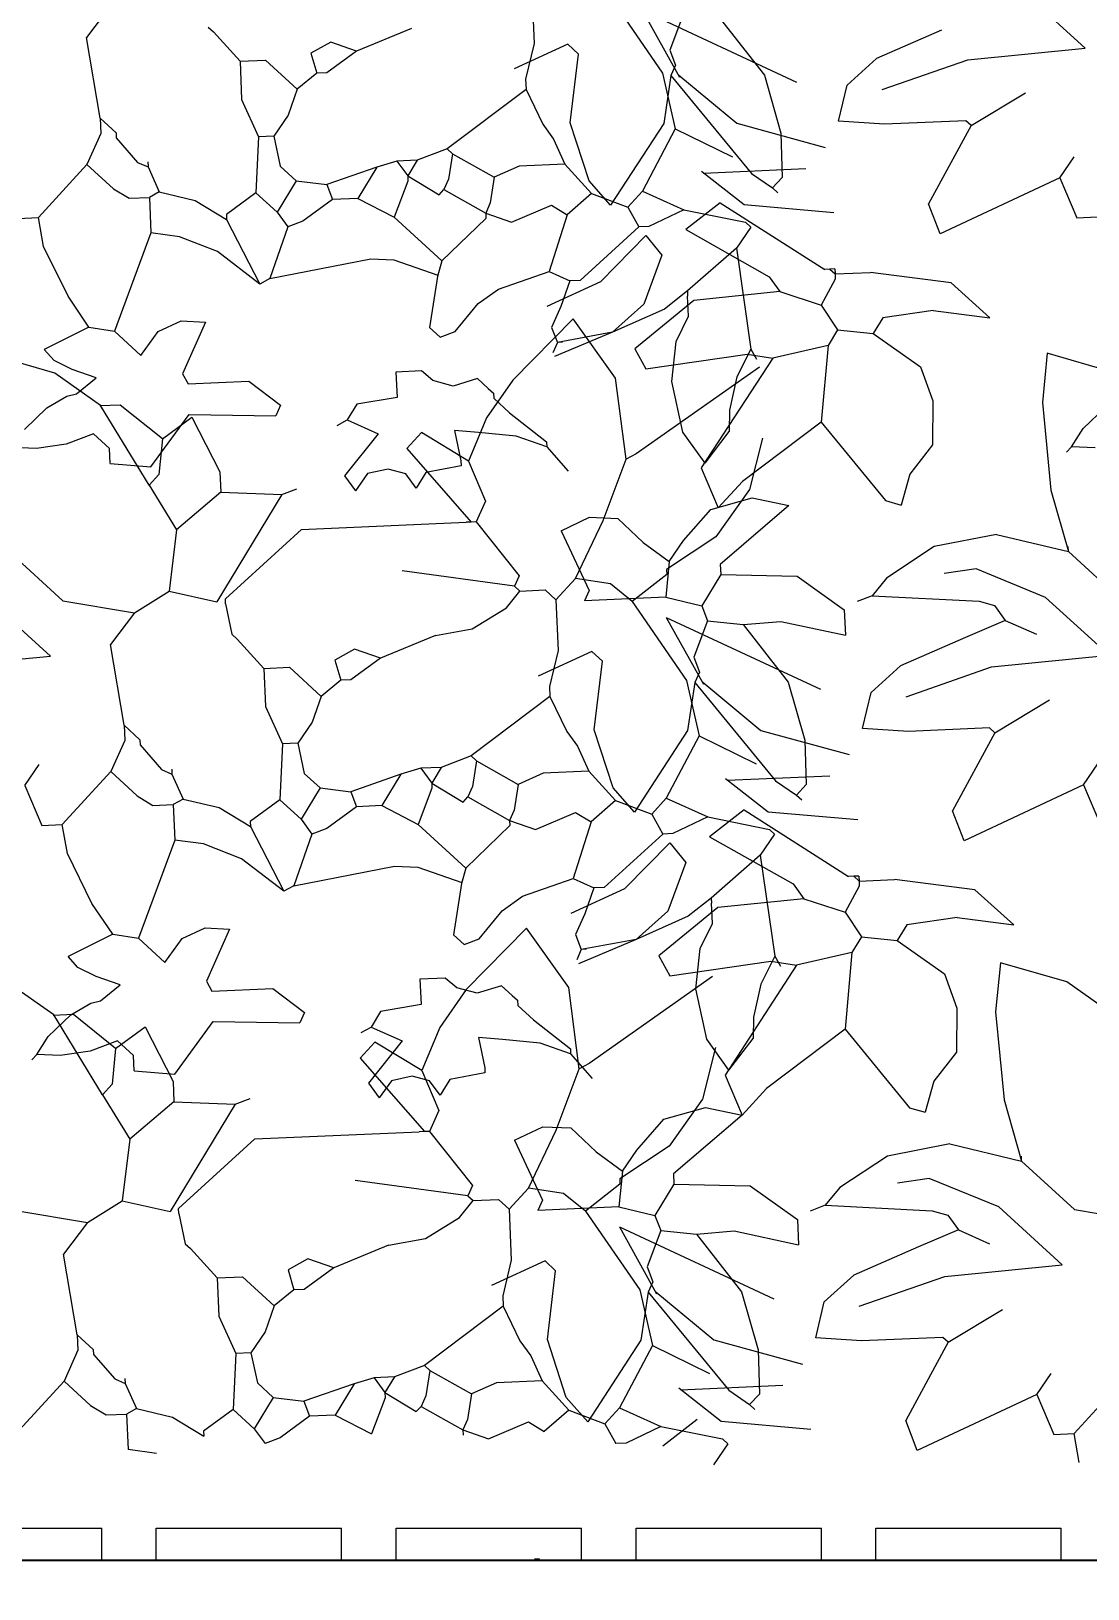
# Model space of a CAD drawing. Header units: centimetres. Extents: x 5667 to 17750, y 274 to 6203.
# Drawn here: x 13440.5 to 13506.8, y 1490.8 to 1588.6 of the extents above; entities that cross this region are included whole.
import ezdxf

# ---------------------------------------------------------------- set-up
doc = ezdxf.new("R2010")
doc.units = ezdxf.units.CM
doc.header["$MEASUREMENT"] = 0
doc.layers.get('0').update_dxf_attribs({"lineweight": 18})
for name, color, linetype, lineweight in [('A-FURN', 8, 'Continuous', 9), ('A-WALL-FULL', 7, 'Continuous', 20), ('G-ANNO-DIM', 3, 'Continuous', 9), ('G-HEDGE', 104, 'Continuous', 9)]:
    doc.layers.add(name, color=color, linetype=linetype, lineweight=lineweight)
doc.styles.add('ARIAL', font='arial.ttf')
doc.dimstyles.new('TICK_36', dxfattribs={"dimtxt": 10, "dimasz": 3.6, "dimexe": 1.8, "dimexo": 1.2, "dimgap": 1.8, "dimtad": 0, "dimdec": 0, "dimzin": 0, "dimdsep": 46, "dimtxsty": 'ARIAL', "dimblk": 'OBLIQUE', "dimcen": 1.8, "dimdle": 1.8, "dimclrd": 256, "dimclrt": 256, "dimadec": 0, "dimazin": 0, "dimtfac": 1, "dimtdec": 0, "dimtmove": 1, "dimatfit": 3, "dimldrblk": 'OPEN90', "dimfxl": 1, "dimtolj": 1, "dimtzin": 0, "dimarcsym": 0})

# ---------------------------------------------------------------- blocks, each defined once
blk = doc.blocks.new('_Oblique')
at = {"color": 0, "linetype": 'ByBlock', "lineweight": -2}
blk.add_line((-0.5, -0.5), (0.5, 0.5), dxfattribs=at)
blk = doc.blocks.new('*D104')
at = {"layer": 'Defpoints', "color": 0, "transparency": 16777216}
for p in [(13297.182, 1746.602), (13297.735, 1492.602), (13616.14, 1492.602)]:
    blk.add_point(p, dxfattribs=at)
at = {"layer": 'G-ANNO-DIM', "lineweight": -2, "transparency": 16777216}
for p, q in [((13616.14, 1748.402), (13616.14, 1632.514)), ((13616.14, 1490.802), (13616.14, 1606.69))]:
    blk.add_line(p, q, dxfattribs=at)
at = {"layer": 'G-ANNO-DIM', "color": 0, "lineweight": -2, "transparency": 16777216}
for p, q in [((13298.382, 1746.602), (13617.94, 1746.602)), ((13298.935, 1492.602), (13617.94, 1492.602))]:
    blk.add_line(p, q, dxfattribs=at)
at = {"layer": 'G-ANNO-DIM', "lineweight": -2, "transparency": 16777216, "xscale": 3.6, "yscale": 3.6, "zscale": 3.6}
for p, rotation in [((13616.14, 1746.602), 90), ((13616.14, 1492.602), 270)]:
    blk.add_blockref('_Oblique', p, dxfattribs=dict(at, rotation=rotation))
at = {"layer": 'G-ANNO-DIM', "transparency": 16777216, "insert": (13616.14, 1619.602), "char_height": 10, "attachment_point": 5, "rotation": 90, "style": 'ARIAL'}
blk.add_mtext('\\A1;254', dxfattribs=at)
blk = doc.blocks.new('_Open90')
at = {"color": 0, "linetype": 'ByBlock', "lineweight": -2}
for p, q in [((-0.5, 0.5), (0, 0)), ((0, 0), (-1, 0)), ((0, 0), (-0.5, -0.5))]:
    blk.add_line(p, q, dxfattribs=at)

msp = doc.modelspace()

# ---------------------------------------------------------------- linework, layer by layer
at = {"layer": 'A-FURN'}
for p, q in [((13433.263, 1494.602), (13444.898, 1494.602)), ((13444.898, 1492.602), (13444.898, 1494.602)), ((13448.321, 1492.602), (13448.321, 1494.602)), ((13448.321, 1494.602), (13459.957, 1494.602)), ((13459.957, 1492.602), (13459.957, 1494.602)), ((13463.38, 1492.602), (13463.38, 1494.602)), ((13463.38, 1494.602), (13475.016, 1494.602)), ((13475.016, 1492.602), (13475.016, 1494.602)), ((13478.439, 1492.602), (13478.439, 1494.602)), ((13478.439, 1494.602), (13490.074, 1494.602)), ((13490.074, 1492.602), (13490.074, 1494.602)), ((13493.497, 1492.602), (13493.497, 1494.602)), ((13493.497, 1494.602), (13505.133, 1494.602)), ((13505.133, 1492.602), (13505.133, 1494.602)), ((13433.263, 1492.602), (13444.898, 1492.602)), ((13448.321, 1492.602), (13459.957, 1492.602)), ((13463.38, 1492.602), (13475.016, 1492.602)), ((13478.439, 1492.602), (13490.074, 1492.602)), ((13493.497, 1492.602), (13505.133, 1492.602))]:
    msp.add_line(p, q, dxfattribs=at)
at = {"layer": 'A-WALL-FULL'}
msp.add_line((13652.735, 1492.602), (12632.735, 1492.602), dxfattribs=at)
at = {"layer": 'G-HEDGE'}
for p, q in [((13471.908, 1590.992), (13472.047, 1587.805)), ((13476.701, 1590.881), (13480.11, 1585.923)), ((13506.633, 1587.5), (13502.644, 1591.136)), ((13445.451, 1590.157), (13443.941, 1588.176)), ((13481.188, 1585.665), (13478.856, 1589.86)), ((13488.543, 1585.347), (13478.856, 1589.86)), ((13451.573, 1588.828), (13451.906, 1588.524)), ((13464.345, 1588.747), (13460.897, 1587.319)), ((13481.424, 1589.658), (13480.565, 1587.386)), ((13483.668, 1589.437), (13486.495, 1585.811)), ((13444.8, 1583.107), (13443.941, 1588.176)), ((13451.906, 1588.524), (13453.582, 1586.681)), ((13459.275, 1587.887), (13458.029, 1587.194)), ((13460.897, 1587.319), (13459.275, 1587.887)), ((13472.047, 1587.805), (13471.508, 1585.548)), ((13497.611, 1588.623), (13493.538, 1586.849)), ((13458.029, 1587.194), (13458.403, 1585.934)), ((13460.897, 1587.319), (13459.041, 1585.962)), ((13474.165, 1587.745), (13470.794, 1586.201)), ((13474.165, 1587.745), (13474.83, 1587.136)), ((13474.313, 1582.823), (13474.83, 1587.136)), ((13480.565, 1587.386), (13480.925, 1586.444)), ((13493.538, 1586.849), (13491.696, 1585.173)), ((13499.262, 1586.77), (13506.633, 1587.5)), ((13453.582, 1586.681), (13455.176, 1586.751)), ((13453.582, 1586.681), (13453.681, 1584.288)), ((13455.176, 1586.751), (13457.171, 1584.923)), ((13458.403, 1585.934), (13457.171, 1584.923)), ((13459.041, 1585.962), (13458.403, 1585.934)), ((13480.11, 1585.923), (13480.9, 1582.445)), ((13480.925, 1586.444), (13480.635, 1585.793)), ((13481.126, 1585.818), (13484.766, 1582.791)), ((13486.495, 1585.811), (13487.534, 1582.171)), ((13493.889, 1584.903), (13499.262, 1586.77)), ((13457.171, 1584.923), (13456.602, 1583.301)), ((13471.536, 1584.91), (13466.59, 1581.184)), ((13471.508, 1585.548), (13471.536, 1584.91)), ((13471.536, 1584.91), (13472.589, 1582.722)), ((13480.634, 1585.793), (13480.178, 1582.771)), ((13480.635, 1585.793), (13485.691, 1579.629)), ((13491.157, 1582.915), (13491.696, 1585.173)), ((13453.681, 1584.288), (13454.746, 1581.944)), ((13499.467, 1582.639), (13502.889, 1584.704)), ((13444.8, 1583.107), (13445.798, 1582.193)), ((13444.8, 1583.107), (13444.842, 1582.151)), ((13456.602, 1583.301), (13455.702, 1581.986)), ((13494.038, 1582.722), (13491.157, 1582.915)), ((13499.135, 1582.944), (13494.038, 1582.722)), ((13499.467, 1582.639), (13499.135, 1582.944)), ((13444.842, 1582.151), (13443.97, 1580.198)), ((13445.798, 1582.193), (13445.812, 1581.873)), ((13454.746, 1581.944), (13454.581, 1578.425)), ((13455.702, 1581.986), (13454.746, 1581.944)), ((13455.702, 1581.986), (13456.104, 1580.088)), ((13472.589, 1582.722), (13473.267, 1581.794)), ((13475.496, 1579.184), (13474.313, 1582.823)), ((13480.178, 1582.771), (13476.84, 1577.647)), ((13480.9, 1582.445), (13478.836, 1578.525)), ((13480.9, 1582.445), (13484.488, 1580.687)), ((13484.766, 1582.791), (13490.317, 1581.275)), ((13487.534, 1582.171), (13487.617, 1579.394)), ((13499.467, 1582.639), (13496.808, 1577.735)), ((13445.812, 1581.873), (13447.155, 1580.336)), ((13466.59, 1581.184), (13464.706, 1580.463)), ((13466.59, 1581.184), (13466.923, 1580.878)), ((13473.267, 1581.794), (13473.974, 1580.228)), ((13443.97, 1580.198), (13440.922, 1576.872)), ((13443.97, 1580.198), (13445.631, 1578.674)), ((13447.155, 1580.336), (13447.807, 1580.045)), ((13447.793, 1580.364), (13447.807, 1580.045)), ((13447.807, 1580.045), (13448.513, 1578.48)), ((13456.104, 1580.088), (13457.101, 1579.174)), ((13462.172, 1580.034), (13459.027, 1578.939)), ((13462.172, 1580.034), (13460.98, 1578.066)), ((13463.432, 1580.407), (13462.172, 1580.034)), ((13464.706, 1580.463), (13463.432, 1580.407)), ((13463.432, 1580.407), (13464.111, 1579.479)), ((13464.706, 1580.463), (13464.111, 1579.479)), ((13466.923, 1580.878), (13466.673, 1579.272)), ((13466.923, 1580.878), (13469.541, 1579.397)), ((13471.106, 1580.103), (13469.541, 1579.397)), ((13473.974, 1580.228), (13471.106, 1580.103)), ((13473.974, 1580.228), (13475.651, 1578.386)), ((13482.665, 1579.664), (13489.099, 1579.945)), ((13505.037, 1579.371), (13505.937, 1580.686)), ((13457.101, 1579.174), (13455.911, 1577.206)), ((13457.101, 1579.174), (13459.027, 1578.939)), ((13464.125, 1579.161), (13463.267, 1576.888)), ((13464.111, 1579.479), (13464.125, 1579.161)), ((13464.111, 1579.479), (13466.078, 1578.289)), ((13466.673, 1579.272), (13466.383, 1578.621)), ((13469.541, 1579.397), (13469.292, 1577.79)), ((13476.839, 1577.648), (13475.496, 1579.184)), ((13485.224, 1577.665), (13482.56, 1579.754)), ((13485.691, 1579.629), (13487.007, 1578.729)), ((13487.617, 1579.394), (13487.007, 1578.729)), ((13505.037, 1579.371), (13497.529, 1575.851)), ((13505.037, 1579.371), (13506.104, 1576.863)), ((13445.631, 1578.674), (13446.615, 1578.078)), ((13446.615, 1578.078), (13447.89, 1578.133)), ((13448.513, 1578.48), (13447.89, 1578.133)), ((13447.89, 1578.133), (13447.987, 1575.903)), ((13448.513, 1578.48), (13450.772, 1577.94)), ((13454.581, 1578.425), (13452.725, 1577.068)), ((13454.581, 1578.425), (13455.911, 1577.206)), ((13459.388, 1577.997), (13457.532, 1576.638)), ((13459.027, 1578.939), (13459.388, 1577.997)), ((13460.98, 1578.066), (13459.388, 1577.997)), ((13460.98, 1578.066), (13463.267, 1576.888)), ((13466.078, 1578.289), (13466.383, 1578.621)), ((13466.383, 1578.621), (13469.002, 1577.139)), ((13475.651, 1578.386), (13474.113, 1577.042)), ((13475.651, 1578.386), (13477.922, 1577.527)), ((13478.836, 1578.525), (13477.922, 1577.527)), ((13478.836, 1578.525), (13481.441, 1577.362)), ((13487.007, 1578.729), (13487.339, 1578.424)), ((13450.772, 1577.94), (13452.739, 1576.749)), ((13452.725, 1577.068), (13452.739, 1576.749)), ((13455.911, 1577.206), (13456.59, 1576.278)), ((13469.292, 1577.79), (13469.002, 1577.139)), ((13469.002, 1577.139), (13469.015, 1576.82)), ((13469.002, 1577.139), (13470.622, 1576.571)), ((13470.622, 1576.571), (13473.129, 1577.638)), ((13474.113, 1577.042), (13472.992, 1573.482)), ((13473.129, 1577.638), (13474.113, 1577.042)), ((13477.922, 1577.527), (13478.615, 1576.281)), ((13481.441, 1577.362), (13479.252, 1576.309)), ((13481.441, 1577.362), (13485.306, 1576.573)), ((13483.718, 1577.802), (13481.557, 1576.113)), ((13483.718, 1577.802), (13490.284, 1573.62)), ((13490.859, 1577.175), (13485.224, 1577.665)), ((13497.529, 1575.851), (13496.808, 1577.735)), ((13439.648, 1576.816), (13440.922, 1576.872)), ((13441.243, 1575.053), (13440.922, 1576.872)), ((13452.739, 1576.749), (13454.831, 1572.69)), ((13456.59, 1576.278), (13455.454, 1573.037)), ((13457.532, 1576.638), (13456.59, 1576.278)), ((13463.267, 1576.888), (13466.259, 1574.146)), ((13469.015, 1576.82), (13466.259, 1574.146)), ((13478.615, 1576.281), (13474.931, 1572.929)), ((13479.252, 1576.309), (13478.615, 1576.281)), ((13481.557, 1576.113), (13486.794, 1573.148)), ((13485.638, 1576.268), (13484.738, 1574.952)), ((13485.306, 1576.573), (13485.638, 1576.268)), ((13506.104, 1576.863), (13507.378, 1576.919)), ((13442.787, 1571.927), (13441.243, 1575.053)), ((13447.987, 1575.903), (13445.702, 1569.739)), ((13449.777, 1575.671), (13447.987, 1575.903)), ((13452.163, 1574.731), (13449.777, 1575.671)), ((13476.231, 1572.862), (13479.052, 1575.738)), ((13479.052, 1575.738), (13480.063, 1574.505)), ((13454.831, 1572.69), (13452.163, 1574.731)), ((13455.454, 1573.037), (13461.784, 1574.271)), ((13461.784, 1574.271), (13463.235, 1574.212)), ((13463.235, 1574.212), (13466.003, 1573.247)), ((13466.259, 1574.146), (13465.982, 1573.176)), ((13480.063, 1574.505), (13478.931, 1571.444)), ((13484.738, 1574.952), (13481.663, 1572.265)), ((13484.738, 1574.952), (13485.653, 1568.608)), ((13465.982, 1573.176), (13465.484, 1569.963)), ((13469.803, 1572.385), (13472.992, 1573.482)), ((13472.992, 1573.482), (13474.293, 1572.901)), ((13486.794, 1573.148), (13487.473, 1572.22)), ((13490.604, 1573.634), (13490.284, 1573.62)), ((13490.922, 1573.648), (13490.604, 1573.634)), ((13490.604, 1573.634), (13490.936, 1573.329)), ((13490.922, 1573.648), (13490.936, 1573.329)), ((13490.936, 1573.329), (13493.166, 1573.426)), ((13490.936, 1573.329), (13490.95, 1573.011)), ((13498.214, 1572.782), (13493.166, 1573.426)), ((13455.454, 1573.037), (13454.831, 1572.69)), ((13468.534, 1571.473), (13469.803, 1572.385)), ((13472.86, 1571.318), (13476.231, 1572.862)), ((13474.293, 1572.901), (13473.725, 1571.28)), ((13474.931, 1572.929), (13474.293, 1572.901)), ((13481.663, 1572.265), (13480.219, 1571.125)), ((13481.663, 1572.265), (13481.677, 1571.945)), ((13487.473, 1572.22), (13482.071, 1571.666)), ((13487.473, 1572.22), (13490.063, 1571.376)), ((13490.95, 1573.011), (13490.063, 1571.376)), ((13500.655, 1570.585), (13498.214, 1572.782)), ((13444.095, 1569.988), (13442.787, 1571.927)), ((13467.09, 1569.714), (13468.534, 1571.473)), ((13473.725, 1571.28), (13473.144, 1569.978)), ((13478.931, 1571.444), (13476.956, 1569.669)), ((13482.071, 1571.666), (13478.372, 1568.632)), ((13481.733, 1570.671), (13481.677, 1571.945)), ((13490.063, 1571.376), (13491.089, 1569.825)), ((13448.453, 1569.717), (13449.889, 1570.394)), ((13449.889, 1570.394), (13451.423, 1570.307)), ((13451.423, 1570.307), (13449.969, 1567.052)), ((13474.497, 1570.52), (13470.707, 1566.669)), ((13477.151, 1566.797), (13474.497, 1570.52)), ((13480.219, 1571.125), (13476.956, 1569.669)), ((13480.962, 1569.101), (13481.733, 1570.671)), ((13493.928, 1570.586), (13493.332, 1569.603)), ((13497.1, 1571.045), (13493.928, 1570.586)), ((13497.1, 1571.045), (13500.655, 1570.585)), ((13444.095, 1569.988), (13441.283, 1568.589)), ((13444.095, 1569.988), (13445.702, 1569.739)), ((13445.702, 1569.739), (13447.365, 1568.215)), ((13447.365, 1568.215), (13448.453, 1569.717)), ((13465.484, 1569.963), (13466.148, 1569.353)), ((13466.148, 1569.353), (13467.09, 1569.714)), ((13473.144, 1569.978), (13473.504, 1569.036)), ((13476.956, 1569.669), (13473.317, 1568.145)), ((13476.956, 1569.669), (13473.504, 1569.036)), ((13491.089, 1569.825), (13490.493, 1568.841)), ((13491.089, 1569.825), (13493.332, 1569.603)), ((13493.332, 1569.603), (13496.297, 1567.498)), ((13441.958, 1567.105), (13437.801, 1568.306)), ((13441.907, 1567.896), (13441.283, 1568.589)), ((13473.504, 1569.036), (13473.214, 1568.385)), ((13473.823, 1569.05), (13473.504, 1569.036)), ((13478.372, 1568.632), (13479.065, 1567.385)), ((13479.065, 1567.385), (13485.409, 1568.3)), ((13480.69, 1566.575), (13480.962, 1569.101)), ((13485.653, 1568.608), (13484.767, 1566.867)), ((13485.409, 1568.3), (13487.017, 1568.051)), ((13485.653, 1568.608), (13485.999, 1567.984)), ((13490.493, 1568.841), (13487.017, 1568.051)), ((13490.493, 1568.841), (13490.065, 1564.034)), ((13504.257, 1568.352), (13503.952, 1565.268)), ((13508.414, 1567.152), (13504.257, 1568.352)), ((13443.046, 1567.331), (13441.907, 1567.896)), ((13444.553, 1566.816), (13443.046, 1567.331)), ((13464.964, 1567.245), (13463.37, 1567.175)), ((13465.692, 1566.633), (13464.964, 1567.245)), ((13486.18, 1567.488), (13478.438, 1562.044)), ((13487.017, 1568.051), (13482.529, 1561.152)), ((13496.297, 1567.498), (13497.071, 1565.362)), ((13444.831, 1565.08), (13441.958, 1567.105)), ((13443.32, 1565.805), (13444.553, 1566.816)), ((13449.969, 1567.052), (13450.316, 1566.429)), ((13450.316, 1566.429), (13454.139, 1566.595)), ((13454.139, 1566.595), (13456.12, 1565.085)), ((13463.37, 1567.175), (13463.44, 1565.582)), ((13466.961, 1566.288), (13465.692, 1566.633)), ((13468.496, 1566.76), (13466.961, 1566.288)), ((13469.161, 1566.15), (13468.496, 1566.76)), ((13470.707, 1566.669), (13469.052, 1564.293)), ((13477.814, 1561.698), (13477.151, 1566.797)), ((13481.374, 1563.406), (13480.69, 1566.575)), ((13484.767, 1566.867), (13484.313, 1564.791)), ((13441.45, 1564.927), (13442.708, 1565.658)), ((13442.708, 1565.658), (13443.32, 1565.805)), ((13463.44, 1565.582), (13460.905, 1565.152)), ((13469.161, 1566.15), (13469.494, 1565.846)), ((13469.494, 1565.846), (13469.508, 1565.527)), ((13469.508, 1565.527), (13470.505, 1564.613)), ((13497.071, 1565.362), (13497.045, 1562.596)), ((13440.043, 1563.576), (13441.45, 1564.927)), ((13446.064, 1565.102), (13444.79, 1565.046)), ((13447.879, 1560.073), (13444.831, 1565.08)), ((13448.71, 1562.982), (13446.064, 1565.102)), ((13447.989, 1561.22), (13450.399, 1564.517)), ((13448.71, 1562.982), (13450.566, 1564.34)), ((13450.399, 1564.517), (13455.829, 1564.435)), ((13450.566, 1564.34), (13452.312, 1560.905)), ((13456.12, 1565.085), (13455.829, 1564.435)), ((13460.905, 1565.152), (13460.31, 1564.169)), ((13469.052, 1564.293), (13467.924, 1561.585)), ((13470.505, 1564.613), (13472.819, 1562.799)), ((13484.313, 1564.791), (13484.282, 1563.44)), ((13503.952, 1565.268), (13504.485, 1559.763)), ((13506.499, 1563.623), (13507.906, 1564.974)), ((13459.686, 1563.822), (13460.31, 1564.169)), ((13460.31, 1564.169), (13462.263, 1563.296)), ((13464.973, 1563.372), (13464.059, 1562.375)), ((13467.924, 1561.585), (13464.973, 1563.372)), ((13467.042, 1563.505), (13467.444, 1561.607)), ((13468.56, 1563.387), (13467.042, 1563.505)), ((13470.915, 1563.147), (13468.56, 1563.387)), ((13482.772, 1561.459), (13481.374, 1563.406)), ((13482.772, 1561.459), (13484.282, 1563.44)), ((13490.065, 1564.034), (13485.119, 1560.307)), ((13490.065, 1564.034), (13494.11, 1559.103)), ((13505.773, 1562.484), (13506.499, 1563.623)), ((13440.799, 1562.38), (13439.317, 1562.437)), ((13442.664, 1562.646), (13440.799, 1562.38)), ((13444.387, 1563.297), (13442.664, 1562.646)), ((13445.384, 1562.383), (13444.387, 1563.297)), ((13445.426, 1561.427), (13445.384, 1562.383)), ((13448.71, 1562.982), (13448.489, 1560.738)), ((13462.263, 1563.296), (13460.144, 1560.65)), ((13464.059, 1562.375), (13468.09, 1557.762)), ((13472.832, 1562.48), (13470.915, 1563.147)), ((13472.819, 1562.799), (13472.832, 1562.48)), ((13472.832, 1562.48), (13474.176, 1560.943)), ((13486.375, 1563.029), (13485.558, 1559.8)), ((13497.045, 1562.596), (13495.633, 1560.765)), ((13505.773, 1562.484), (13505.469, 1562.152)), ((13507.255, 1562.427), (13505.773, 1562.484)), ((13445.426, 1561.427), (13447.989, 1561.22)), ((13467.444, 1561.607), (13467.458, 1561.288)), ((13467.924, 1561.585), (13468.991, 1559.078)), ((13476.369, 1557.856), (13477.814, 1561.698)), ((13478.438, 1562.044), (13477.814, 1561.698)), ((13448.489, 1560.738), (13447.879, 1560.073)), ((13452.312, 1560.905), (13452.368, 1559.631)), ((13460.144, 1560.65), (13460.822, 1559.722)), ((13461.584, 1560.798), (13460.822, 1559.722)), ((13462.88, 1561.083), (13461.584, 1560.798)), ((13463.983, 1560.788), (13462.88, 1561.083)), ((13464.646, 1559.889), (13463.983, 1560.788)), ((13465.241, 1560.872), (13464.646, 1559.889)), ((13467.458, 1561.288), (13465.241, 1560.872)), ((13482.529, 1561.152), (13483.596, 1558.644)), ((13495.633, 1560.765), (13495.08, 1558.826)), ((13447.879, 1560.073), (13449.598, 1557.275)), ((13452.368, 1559.631), (13449.598, 1557.275)), ((13456.205, 1559.478), (13452.126, 1552.745)), ((13452.368, 1559.631), (13456.205, 1559.478)), ((13456.205, 1559.478), (13457.147, 1559.839)), ((13485.558, 1559.8), (13483.453, 1556.836)), ((13485.119, 1560.307), (13483.596, 1558.644)), ((13504.485, 1559.763), (13505.582, 1555.907)), ((13468.991, 1559.078), (13468.409, 1557.776)), ((13481.428, 1556.595), (13483.127, 1558.55)), ((13483.127, 1558.55), (13485.734, 1559.278)), ((13488.036, 1558.798), (13483.729, 1555.1)), ((13485.734, 1559.278), (13488.036, 1558.798)), ((13494.11, 1559.103), (13495.08, 1558.826)), ((13457.449, 1557.298), (13467.772, 1557.748)), ((13468.09, 1557.762), (13467.772, 1557.748)), ((13468.409, 1557.776), (13468.09, 1557.762)), ((13468.409, 1557.776), (13471.111, 1554.382)), ((13473.74, 1557.217), (13475.526, 1558.065)), ((13474.63, 1554.217), (13476.369, 1557.856)), ((13475.526, 1558.065), (13477.288, 1557.988)), ((13477.288, 1557.988), (13478.88, 1556.484)), ((13449.598, 1557.275), (13449.127, 1553.424)), ((13452.66, 1552.94), (13457.449, 1557.298)), ((13473.74, 1557.217), (13475.5, 1553.463)), ((13478.88, 1556.484), (13480.528, 1555.279)), ((13483.453, 1556.836), (13480.351, 1554.785)), ((13480.528, 1555.279), (13481.428, 1556.595)), ((13501.065, 1556.988), (13497.164, 1556.219)), ((13501.065, 1556.988), (13505.582, 1555.907)), ((13439.125, 1555.86), (13442.45, 1552.814)), ((13497.164, 1556.219), (13494.172, 1554.245)), ((13505.582, 1555.907), (13505.568, 1556.226)), ((13505.582, 1555.907), (13508.906, 1552.86)), ((13470.82, 1553.732), (13463.755, 1554.7)), ((13480.528, 1555.279), (13480.307, 1553.035)), ((13480.351, 1554.785), (13480.365, 1554.467)), ((13483.729, 1555.1), (13483.756, 1554.462)), ((13499.782, 1554.813), (13497.782, 1554.522)), ((13504.146, 1553.031), (13499.782, 1554.813)), ((13471.111, 1554.382), (13470.82, 1553.732)), ((13470.82, 1553.732), (13471.152, 1553.426)), ((13474.63, 1554.217), (13473.41, 1552.887)), ((13476.835, 1553.883), (13474.63, 1554.217)), ((13478.203, 1552.776), (13476.835, 1553.883)), ((13480.365, 1554.467), (13478.203, 1552.776)), ((13483.756, 1554.462), (13482.565, 1552.495)), ((13483.756, 1554.462), (13488.549, 1554.352)), ((13488.549, 1554.352), (13491.514, 1552.246)), ((13494.172, 1554.245), (13493.253, 1553.136)), ((13441.679, 1549.348), (13437.689, 1552.984)), ((13442.45, 1552.814), (13446.953, 1552.052)), ((13446.953, 1552.052), (13449.127, 1553.424)), ((13449.127, 1553.424), (13452.126, 1552.745)), ((13452.674, 1552.621), (13452.66, 1552.94)), ((13452.674, 1552.621), (13453.075, 1550.723)), ((13470.305, 1552.37), (13471.152, 1553.426)), ((13471.152, 1553.426), (13472.746, 1553.496)), ((13472.746, 1553.496), (13473.41, 1552.887)), ((13473.41, 1552.887), (13473.549, 1549.7)), ((13475.5, 1553.463), (13475.21, 1552.813)), ((13480.307, 1553.035), (13475.21, 1552.813)), ((13478.203, 1552.776), (13481.612, 1547.818)), ((13480.307, 1553.035), (13482.565, 1552.495)), ((13493.253, 1553.136), (13492.311, 1552.776)), ((13493.253, 1553.136), (13499.972, 1552.79)), ((13499.972, 1552.79), (13500.941, 1552.513)), ((13508.135, 1549.395), (13504.146, 1553.031)), ((13446.953, 1552.052), (13445.443, 1550.071)), ((13468.164, 1551.048), (13470.305, 1552.37)), ((13482.69, 1547.56), (13480.357, 1551.755)), ((13490.045, 1547.242), (13480.357, 1551.755)), ((13482.565, 1552.495), (13482.926, 1551.553)), ((13491.514, 1552.246), (13491.583, 1550.654)), ((13501.62, 1551.585), (13499.113, 1550.518)), ((13500.941, 1552.513), (13501.62, 1551.585)), ((13501.62, 1551.585), (13503.573, 1550.713)), ((13453.075, 1550.723), (13453.407, 1550.418)), ((13465.847, 1550.642), (13462.398, 1549.214)), ((13465.847, 1550.642), (13468.164, 1551.048)), ((13482.926, 1551.553), (13482.067, 1549.281)), ((13482.926, 1551.553), (13485.169, 1551.332)), ((13485.17, 1551.332), (13487.538, 1551.525)), ((13485.17, 1551.332), (13487.997, 1547.706)), ((13487.538, 1551.525), (13491.583, 1550.654)), ((13446.302, 1545.002), (13445.443, 1550.071)), ((13453.407, 1550.418), (13455.084, 1548.576)), ((13460.777, 1549.782), (13459.531, 1549.089)), ((13462.398, 1549.214), (13460.777, 1549.782)), ((13475.667, 1549.64), (13472.296, 1548.096)), ((13473.549, 1549.7), (13473.01, 1547.443)), ((13475.667, 1549.64), (13476.332, 1549.031)), ((13499.113, 1550.518), (13495.04, 1548.744)), ((13434.308, 1548.619), (13441.679, 1549.348)), ((13459.531, 1549.089), (13459.905, 1547.829)), ((13462.398, 1549.214), (13460.542, 1547.857)), ((13475.814, 1544.718), (13476.332, 1549.031)), ((13482.067, 1549.281), (13482.427, 1548.339)), ((13495.04, 1548.744), (13493.198, 1547.068)), ((13495.391, 1546.798), (13500.764, 1548.665)), ((13500.764, 1548.665), (13508.135, 1549.395)), ((13455.084, 1548.576), (13456.677, 1548.646)), ((13455.084, 1548.576), (13455.183, 1546.182)), ((13456.677, 1548.646), (13458.672, 1546.817)), ((13459.905, 1547.829), (13458.672, 1546.817)), ((13460.542, 1547.857), (13459.905, 1547.829)), ((13481.612, 1547.818), (13482.401, 1544.34)), ((13482.136, 1547.688), (13481.68, 1544.666)), ((13482.427, 1548.339), (13482.136, 1547.688)), ((13482.136, 1547.688), (13487.193, 1541.524)), ((13482.628, 1547.712), (13486.268, 1544.686)), ((13487.997, 1547.706), (13489.035, 1544.066)), ((13458.672, 1546.817), (13458.104, 1545.196)), ((13473.038, 1546.805), (13468.092, 1543.079)), ((13473.01, 1547.443), (13473.038, 1546.805)), ((13473.038, 1546.805), (13474.091, 1544.617)), ((13492.659, 1544.81), (13493.198, 1547.068)), ((13455.183, 1546.182), (13456.248, 1543.839)), ((13500.969, 1544.534), (13504.391, 1546.599)), ((13446.302, 1545.002), (13447.3, 1544.087)), ((13446.302, 1545.002), (13446.344, 1544.046)), ((13458.104, 1545.196), (13457.204, 1543.881)), ((13495.54, 1544.617), (13492.659, 1544.81)), ((13500.637, 1544.839), (13495.54, 1544.617)), ((13500.969, 1544.534), (13500.637, 1544.839)), ((13446.344, 1544.046), (13445.472, 1542.092)), ((13447.3, 1544.087), (13447.314, 1543.768)), ((13447.314, 1543.768), (13448.657, 1542.231)), ((13456.248, 1543.839), (13456.083, 1540.32)), ((13457.204, 1543.881), (13456.248, 1543.839)), ((13457.204, 1543.881), (13457.606, 1541.983)), ((13474.091, 1544.617), (13474.769, 1543.689)), ((13476.998, 1541.079), (13475.814, 1544.718)), ((13481.68, 1544.666), (13478.342, 1539.542)), ((13482.401, 1544.34), (13480.338, 1540.42)), ((13482.401, 1544.34), (13485.99, 1542.582)), ((13486.268, 1544.686), (13491.819, 1543.17)), ((13489.035, 1544.066), (13489.119, 1541.289)), ((13500.969, 1544.534), (13498.31, 1539.63)), ((13468.092, 1543.079), (13466.208, 1542.358)), ((13468.092, 1543.079), (13468.425, 1542.773)), ((13474.769, 1543.689), (13475.476, 1542.123)), ((13440.083, 1541.219), (13440.983, 1542.535)), ((13445.472, 1542.092), (13442.424, 1538.767)), ((13445.472, 1542.092), (13447.133, 1540.569)), ((13448.657, 1542.231), (13449.309, 1541.94)), ((13449.295, 1542.259), (13449.309, 1541.94)), ((13449.309, 1541.94), (13450.015, 1540.375)), ((13457.606, 1541.983), (13458.603, 1541.069)), ((13463.674, 1541.928), (13460.529, 1540.834)), ((13463.674, 1541.928), (13462.482, 1539.961)), ((13464.934, 1542.302), (13463.674, 1541.928)), ((13466.208, 1542.358), (13464.934, 1542.302)), ((13464.934, 1542.302), (13465.613, 1541.374)), ((13466.208, 1542.358), (13465.613, 1541.374)), ((13468.425, 1542.773), (13468.175, 1541.167)), ((13468.425, 1542.773), (13471.043, 1541.292)), ((13472.608, 1541.998), (13471.043, 1541.292)), ((13475.476, 1542.123), (13472.608, 1541.998)), ((13475.476, 1542.123), (13477.153, 1540.281)), ((13484.167, 1541.559), (13490.601, 1541.839)), ((13506.539, 1541.266), (13507.439, 1542.581)), ((13440.083, 1541.219), (13441.15, 1538.711)), ((13458.603, 1541.069), (13457.412, 1539.101)), ((13458.603, 1541.069), (13460.529, 1540.834)), ((13460.529, 1540.834), (13460.89, 1539.892)), ((13465.627, 1541.056), (13464.769, 1538.783)), ((13465.613, 1541.374), (13465.627, 1541.056)), ((13465.613, 1541.374), (13467.58, 1540.184)), ((13468.175, 1541.167), (13467.885, 1540.516)), ((13471.043, 1541.292), (13470.794, 1539.685)), ((13478.341, 1539.542), (13476.998, 1541.079)), ((13486.726, 1539.56), (13484.062, 1541.649)), ((13487.193, 1541.524), (13488.509, 1540.624)), ((13489.119, 1541.289), (13488.509, 1540.624)), ((13506.539, 1541.266), (13499.031, 1537.746)), ((13506.539, 1541.266), (13507.606, 1538.758)), ((13447.133, 1540.569), (13448.117, 1539.973)), ((13448.117, 1539.973), (13449.392, 1540.028)), ((13450.015, 1540.375), (13449.392, 1540.028)), ((13449.392, 1540.028), (13449.489, 1537.798)), ((13450.015, 1540.375), (13452.273, 1539.835)), ((13456.083, 1540.32), (13454.227, 1538.963)), ((13456.083, 1540.32), (13457.412, 1539.101)), ((13460.89, 1539.892), (13459.034, 1538.533)), ((13462.482, 1539.961), (13460.89, 1539.892)), ((13462.482, 1539.961), (13464.769, 1538.783)), ((13467.58, 1540.184), (13467.885, 1540.516)), ((13467.885, 1540.516), (13470.503, 1539.033)), ((13477.153, 1540.281), (13475.615, 1538.937)), ((13477.153, 1540.281), (13479.424, 1539.422)), ((13480.338, 1540.42), (13479.424, 1539.422)), ((13480.338, 1540.42), (13482.943, 1539.257)), ((13488.509, 1540.624), (13488.841, 1540.319)), ((13452.273, 1539.835), (13454.241, 1538.644)), ((13454.227, 1538.963), (13454.241, 1538.644)), ((13457.412, 1539.101), (13458.092, 1538.173)), ((13470.794, 1539.685), (13470.503, 1539.033)), ((13470.503, 1539.033), (13470.517, 1538.715)), ((13470.503, 1539.033), (13472.124, 1538.466)), ((13472.124, 1538.466), (13474.631, 1539.533)), ((13475.615, 1538.937), (13474.493, 1535.377)), ((13474.631, 1539.533), (13475.615, 1538.937)), ((13479.424, 1539.422), (13480.117, 1538.176)), ((13482.943, 1539.257), (13480.754, 1538.204)), ((13482.943, 1539.257), (13486.808, 1538.468)), ((13485.22, 1539.697), (13483.059, 1538.008)), ((13485.22, 1539.697), (13491.786, 1535.515)), ((13492.361, 1539.07), (13486.726, 1539.56)), ((13499.031, 1537.746), (13498.31, 1539.63)), ((13441.15, 1538.711), (13442.424, 1538.767)), ((13442.745, 1536.948), (13442.424, 1538.767)), ((13454.241, 1538.644), (13456.333, 1534.585)), ((13458.092, 1538.173), (13456.956, 1534.932)), ((13459.034, 1538.533), (13458.092, 1538.173)), ((13464.769, 1538.783), (13467.761, 1536.041)), ((13470.517, 1538.715), (13467.761, 1536.041)), ((13480.117, 1538.176), (13476.433, 1534.824)), ((13480.754, 1538.204), (13480.117, 1538.176)), ((13483.059, 1538.008), (13488.296, 1535.043)), ((13487.14, 1538.163), (13486.24, 1536.847)), ((13486.808, 1538.468), (13487.14, 1538.163)), ((13444.288, 1533.822), (13442.745, 1536.948)), ((13449.489, 1537.798), (13447.204, 1531.634)), ((13451.279, 1537.566), (13449.489, 1537.798)), ((13453.665, 1536.626), (13451.279, 1537.566)), ((13477.733, 1534.757), (13480.553, 1537.633)), ((13480.553, 1537.633), (13481.565, 1536.4)), ((13456.333, 1534.585), (13453.665, 1536.626)), ((13456.956, 1534.932), (13463.286, 1536.166)), ((13463.286, 1536.166), (13464.736, 1536.107)), ((13464.736, 1536.107), (13467.505, 1535.142)), ((13467.761, 1536.041), (13467.483, 1535.071)), ((13481.565, 1536.4), (13480.433, 1533.339)), ((13486.24, 1536.847), (13483.165, 1534.16)), ((13486.24, 1536.847), (13487.155, 1530.503)), ((13467.483, 1535.071), (13466.986, 1531.858)), ((13471.305, 1534.28), (13474.493, 1535.377)), ((13474.493, 1535.377), (13475.795, 1534.796)), ((13488.296, 1535.043), (13488.974, 1534.115)), ((13492.106, 1535.529), (13491.786, 1535.515)), ((13492.424, 1535.543), (13492.106, 1535.529)), ((13492.106, 1535.529), (13492.438, 1535.224)), ((13492.424, 1535.543), (13492.438, 1535.224)), ((13492.438, 1535.224), (13494.668, 1535.321)), ((13492.438, 1535.224), (13492.452, 1534.905)), ((13499.716, 1534.677), (13494.668, 1535.321)), ((13456.956, 1534.932), (13456.333, 1534.585)), ((13470.036, 1533.367), (13471.305, 1534.28)), ((13474.362, 1533.213), (13477.733, 1534.757)), ((13475.795, 1534.796), (13475.227, 1533.175)), ((13476.433, 1534.824), (13475.795, 1534.796)), ((13483.165, 1534.16), (13481.721, 1533.02)), ((13483.165, 1534.16), (13483.179, 1533.84)), ((13488.974, 1534.115), (13483.573, 1533.561)), ((13488.974, 1534.115), (13491.565, 1533.27)), ((13492.452, 1534.905), (13491.565, 1533.27)), ((13502.157, 1532.48), (13499.716, 1534.677)), ((13445.597, 1531.883), (13444.288, 1533.822)), ((13468.592, 1531.609), (13470.036, 1533.367)), ((13475.227, 1533.175), (13474.646, 1531.873)), ((13480.433, 1533.339), (13478.458, 1531.564)), ((13481.721, 1533.02), (13478.458, 1531.564)), ((13483.573, 1533.561), (13479.874, 1530.527)), ((13483.235, 1532.566), (13483.179, 1533.84)), ((13491.565, 1533.27), (13492.59, 1531.72)), ((13449.955, 1531.612), (13451.391, 1532.289)), ((13451.391, 1532.289), (13452.925, 1532.202)), ((13452.925, 1532.202), (13451.471, 1528.947)), ((13471.56, 1532.261), (13467.77, 1528.41)), ((13474.214, 1528.538), (13471.56, 1532.261)), ((13482.464, 1530.996), (13483.235, 1532.566)), ((13495.43, 1532.481), (13494.834, 1531.498)), ((13498.602, 1532.939), (13495.43, 1532.481)), ((13498.602, 1532.939), (13502.157, 1532.48)), ((13445.597, 1531.883), (13442.785, 1530.484)), ((13445.597, 1531.883), (13447.204, 1531.634)), ((13447.204, 1531.634), (13448.867, 1530.11)), ((13448.867, 1530.11), (13449.955, 1531.612)), ((13466.986, 1531.858), (13467.65, 1531.248)), ((13467.65, 1531.248), (13468.592, 1531.609)), ((13474.646, 1531.873), (13475.006, 1530.931)), ((13478.458, 1531.564), (13474.819, 1530.04)), ((13478.458, 1531.564), (13475.006, 1530.931)), ((13492.59, 1531.72), (13491.995, 1530.736)), ((13492.59, 1531.72), (13494.834, 1531.498)), ((13494.834, 1531.498), (13497.799, 1529.393)), ((13443.409, 1529.791), (13442.785, 1530.484)), ((13475.006, 1530.931), (13474.716, 1530.28)), ((13475.324, 1530.945), (13475.006, 1530.931)), ((13479.874, 1530.527), (13480.566, 1529.28)), ((13480.566, 1529.28), (13486.911, 1530.195)), ((13482.192, 1528.47), (13482.464, 1530.996)), ((13487.155, 1530.503), (13486.269, 1528.762)), ((13486.911, 1530.195), (13488.518, 1529.946)), ((13487.155, 1530.503), (13487.501, 1529.879)), ((13491.995, 1530.736), (13488.518, 1529.946)), ((13491.995, 1530.736), (13491.566, 1525.929)), ((13501.32, 1530.094), (13501.014, 1527.009)), ((13505.476, 1528.893), (13501.32, 1530.094)), ((13444.547, 1529.226), (13443.409, 1529.791)), ((13446.055, 1528.711), (13444.547, 1529.226)), ((13466.466, 1529.14), (13464.872, 1529.07)), ((13467.194, 1528.528), (13466.466, 1529.14)), ((13483.242, 1529.229), (13475.5, 1523.785)), ((13488.518, 1529.946), (13484.031, 1523.047)), ((13497.799, 1529.393), (13498.573, 1527.257)), ((13441.894, 1526.821), (13439.02, 1528.846)), ((13444.822, 1527.7), (13446.055, 1528.711)), ((13451.471, 1528.947), (13451.818, 1528.324)), ((13451.818, 1528.324), (13455.641, 1528.49)), ((13455.641, 1528.49), (13457.622, 1526.98)), ((13464.872, 1529.07), (13464.942, 1527.477)), ((13467.77, 1528.41), (13466.114, 1526.035)), ((13468.463, 1528.183), (13467.194, 1528.528)), ((13469.998, 1528.655), (13468.463, 1528.183)), ((13470.663, 1528.045), (13469.998, 1528.655)), ((13474.877, 1523.439), (13474.214, 1528.538)), ((13482.876, 1525.301), (13482.192, 1528.47)), ((13486.269, 1528.762), (13485.814, 1526.686)), ((13508.35, 1526.868), (13505.476, 1528.893)), ((13442.952, 1526.822), (13444.21, 1527.553)), ((13444.21, 1527.553), (13444.822, 1527.7)), ((13464.942, 1527.477), (13462.407, 1527.047)), ((13470.663, 1528.045), (13470.996, 1527.741)), ((13470.996, 1527.741), (13471.01, 1527.422)), ((13471.01, 1527.422), (13472.007, 1526.508)), ((13498.573, 1527.257), (13498.547, 1524.491)), ((13441.545, 1525.471), (13442.952, 1526.822)), ((13443.126, 1526.843), (13441.852, 1526.787)), ((13444.942, 1521.814), (13441.894, 1526.821)), ((13445.773, 1524.723), (13443.126, 1526.843)), ((13449.491, 1523.115), (13451.901, 1526.412)), ((13451.901, 1526.412), (13457.331, 1526.33)), ((13457.622, 1526.98), (13457.331, 1526.33)), ((13462.407, 1527.047), (13461.811, 1526.064)), ((13472.007, 1526.508), (13474.32, 1524.694)), ((13485.814, 1526.686), (13485.784, 1525.335)), ((13501.014, 1527.009), (13501.548, 1521.504)), ((13440.819, 1524.332), (13441.545, 1525.471)), ((13445.889, 1525.192), (13444.165, 1524.541)), ((13445.773, 1524.723), (13447.629, 1526.081)), ((13446.886, 1524.278), (13445.889, 1525.192)), ((13447.629, 1526.081), (13449.375, 1522.646)), ((13461.188, 1525.717), (13461.811, 1526.064)), ((13463.765, 1525.191), (13461.646, 1522.545)), ((13461.811, 1526.064), (13463.765, 1525.191)), ((13466.114, 1526.035), (13464.986, 1523.327)), ((13468.544, 1525.4), (13468.945, 1523.502)), ((13470.062, 1525.282), (13468.544, 1525.4)), ((13472.417, 1525.042), (13470.062, 1525.282)), ((13484.274, 1523.354), (13482.876, 1525.301)), ((13484.274, 1523.354), (13485.784, 1525.335)), ((13491.566, 1525.929), (13486.621, 1522.202)), ((13491.566, 1525.929), (13495.612, 1520.998)), ((13440.819, 1524.332), (13440.515, 1524)), ((13442.301, 1524.275), (13440.819, 1524.332)), ((13444.165, 1524.541), (13442.301, 1524.275)), ((13445.773, 1524.723), (13445.552, 1522.479)), ((13446.928, 1523.322), (13446.886, 1524.278)), ((13462.035, 1525.113), (13461.121, 1524.116)), ((13464.986, 1523.327), (13462.035, 1525.113)), ((13474.334, 1524.375), (13472.417, 1525.042)), ((13474.32, 1524.694), (13474.334, 1524.375)), ((13474.334, 1524.375), (13475.678, 1522.838)), ((13483.437, 1524.77), (13482.62, 1521.541)), ((13498.547, 1524.491), (13497.135, 1522.66)), ((13446.928, 1523.322), (13449.491, 1523.115)), ((13461.121, 1524.116), (13465.153, 1519.503)), ((13464.986, 1523.327), (13466.053, 1520.819)), ((13468.945, 1523.502), (13468.959, 1523.183)), ((13473.431, 1519.597), (13474.877, 1523.439)), ((13475.5, 1523.785), (13474.877, 1523.439)), ((13445.552, 1522.479), (13444.942, 1521.814)), ((13449.375, 1522.646), (13449.43, 1521.372)), ((13461.646, 1522.545), (13462.324, 1521.617)), ((13463.086, 1522.693), (13462.324, 1521.617)), ((13464.382, 1522.978), (13463.086, 1522.693)), ((13465.485, 1522.683), (13464.382, 1522.978)), ((13466.148, 1521.783), (13465.485, 1522.683)), ((13466.743, 1522.767), (13466.148, 1521.783)), ((13468.959, 1523.183), (13466.743, 1522.767)), ((13484.031, 1523.047), (13485.098, 1520.539)), ((13497.135, 1522.66), (13496.582, 1520.721)), ((13444.942, 1521.814), (13446.66, 1519.016)), ((13449.43, 1521.372), (13446.66, 1519.016)), ((13449.43, 1521.372), (13453.268, 1521.219)), ((13453.268, 1521.219), (13454.209, 1521.58)), ((13482.62, 1521.541), (13480.515, 1518.577)), ((13486.621, 1522.202), (13485.098, 1520.539)), ((13501.548, 1521.504), (13502.644, 1517.648)), ((13453.268, 1521.219), (13449.188, 1514.486)), ((13466.053, 1520.819), (13465.471, 1519.517)), ((13480.189, 1520.291), (13482.796, 1521.019)), ((13485.098, 1520.539), (13480.791, 1516.841)), ((13482.796, 1521.019), (13485.098, 1520.539)), ((13495.612, 1520.998), (13496.582, 1520.721)), ((13454.512, 1519.039), (13464.835, 1519.489)), ((13465.153, 1519.503), (13464.835, 1519.489)), ((13465.471, 1519.517), (13465.153, 1519.503)), ((13465.471, 1519.517), (13468.173, 1516.123)), ((13470.802, 1518.958), (13472.588, 1519.806)), ((13471.692, 1515.958), (13473.431, 1519.597)), ((13472.588, 1519.806), (13474.35, 1519.73)), ((13474.35, 1519.73), (13475.942, 1518.225)), ((13478.491, 1518.336), (13480.189, 1520.291)), ((13446.66, 1519.016), (13446.189, 1515.165)), ((13449.722, 1514.681), (13454.512, 1519.039)), ((13470.802, 1518.958), (13472.562, 1515.205)), ((13480.515, 1518.577), (13477.413, 1516.526)), ((13498.128, 1518.729), (13494.226, 1517.96)), ((13498.128, 1518.729), (13502.644, 1517.648)), ((13475.942, 1518.225), (13477.59, 1517.02)), ((13477.59, 1517.02), (13478.491, 1518.336)), ((13494.226, 1517.96), (13491.234, 1515.987)), ((13502.644, 1517.648), (13502.63, 1517.968)), ((13502.644, 1517.648), (13505.969, 1514.602)), ((13467.883, 1515.473), (13460.817, 1516.441)), ((13477.59, 1517.02), (13477.369, 1514.776)), ((13477.413, 1516.526), (13477.427, 1516.208)), ((13480.791, 1516.841), (13480.819, 1516.203)), ((13496.844, 1516.554), (13494.844, 1516.263)), ((13501.208, 1514.772), (13496.844, 1516.554)), ((13468.173, 1516.123), (13467.883, 1515.473)), ((13467.883, 1515.473), (13468.215, 1515.168)), ((13471.692, 1515.958), (13470.472, 1514.628)), ((13473.897, 1515.625), (13471.692, 1515.958)), ((13475.266, 1514.517), (13473.897, 1515.625)), ((13477.427, 1516.208), (13475.266, 1514.517)), ((13480.819, 1516.203), (13479.627, 1514.236)), ((13480.819, 1516.203), (13485.612, 1516.093)), ((13485.612, 1516.093), (13488.576, 1513.987)), ((13491.234, 1515.987), (13490.316, 1514.877)), ((13439.512, 1514.555), (13444.015, 1513.794)), ((13444.015, 1513.794), (13446.189, 1515.165)), ((13446.189, 1515.165), (13449.188, 1514.486)), ((13449.736, 1514.362), (13449.722, 1514.681)), ((13467.367, 1514.111), (13468.215, 1515.168)), ((13468.215, 1515.168), (13469.808, 1515.237)), ((13469.808, 1515.237), (13470.472, 1514.628)), ((13470.472, 1514.628), (13470.611, 1511.441)), ((13472.562, 1515.205), (13472.272, 1514.554)), ((13477.369, 1514.776), (13472.272, 1514.554)), ((13475.266, 1514.517), (13478.674, 1509.559)), ((13477.369, 1514.776), (13479.627, 1514.236)), ((13490.316, 1514.877), (13489.374, 1514.517)), ((13490.316, 1514.877), (13497.034, 1514.531)), ((13497.034, 1514.531), (13498.004, 1514.254)), ((13505.198, 1511.136), (13501.208, 1514.772)), ((13505.969, 1514.602), (13510.471, 1513.84)), ((13444.015, 1513.794), (13442.505, 1511.812)), ((13449.736, 1514.362), (13450.138, 1512.464)), ((13465.226, 1512.789), (13467.367, 1514.111)), ((13479.753, 1509.301), (13477.42, 1513.496)), ((13487.108, 1508.983), (13477.42, 1513.496)), ((13479.627, 1514.236), (13479.988, 1513.294)), ((13488.576, 1513.987), (13488.646, 1512.395)), ((13498.004, 1514.254), (13498.682, 1513.326)), ((13462.909, 1512.383), (13465.226, 1512.789)), ((13479.988, 1513.294), (13479.129, 1511.022)), ((13479.988, 1513.294), (13482.232, 1513.073)), ((13482.232, 1513.073), (13484.6, 1513.266)), ((13482.232, 1513.073), (13485.06, 1509.447)), ((13484.6, 1513.266), (13488.646, 1512.395)), ((13498.682, 1513.326), (13496.175, 1512.259)), ((13498.682, 1513.326), (13500.635, 1512.454)), ((13443.365, 1506.743), (13442.505, 1511.812)), ((13450.138, 1512.464), (13450.47, 1512.16)), ((13450.47, 1512.16), (13452.146, 1510.318)), ((13457.84, 1511.523), (13456.593, 1510.83)), ((13459.461, 1510.955), (13457.84, 1511.523)), ((13462.909, 1512.383), (13459.461, 1510.955)), ((13496.175, 1512.259), (13492.102, 1510.485)), ((13456.593, 1510.83), (13456.967, 1509.57)), ((13459.461, 1510.955), (13457.605, 1509.598)), ((13472.729, 1511.382), (13469.358, 1509.837)), ((13470.611, 1511.441), (13470.072, 1509.184)), ((13472.729, 1511.381), (13473.394, 1510.772)), ((13472.877, 1506.459), (13473.394, 1510.772)), ((13479.129, 1511.022), (13479.489, 1510.081)), ((13497.827, 1510.407), (13505.198, 1511.136)), ((13452.146, 1510.318), (13453.74, 1510.387)), ((13452.146, 1510.318), (13452.245, 1507.924)), ((13453.74, 1510.387), (13455.735, 1508.559)), ((13456.967, 1509.57), (13455.735, 1508.559)), ((13457.605, 1509.598), (13456.967, 1509.57)), ((13478.674, 1509.559), (13479.464, 1506.082)), ((13479.489, 1510.081), (13479.199, 1509.429)), ((13492.102, 1510.485), (13490.26, 1508.81)), ((13492.453, 1508.54), (13497.827, 1510.407)), ((13470.072, 1509.184), (13470.1, 1508.546)), ((13479.199, 1509.429), (13478.742, 1506.407)), ((13479.199, 1509.429), (13484.256, 1503.265)), ((13479.69, 1509.454), (13483.331, 1506.427)), ((13485.06, 1509.447), (13486.098, 1505.807)), ((13489.721, 1506.551), (13490.26, 1508.81)), ((13452.245, 1507.924), (13453.311, 1505.58)), ((13455.735, 1508.559), (13455.167, 1506.938)), ((13470.1, 1508.546), (13465.154, 1504.82)), ((13470.1, 1508.546), (13471.153, 1506.358)), ((13498.032, 1506.276), (13501.453, 1508.34)), ((13443.365, 1506.743), (13444.362, 1505.829)), ((13443.365, 1506.743), (13443.406, 1505.787)), ((13455.167, 1506.938), (13454.266, 1505.622)), ((13443.406, 1505.787), (13442.534, 1503.834)), ((13444.362, 1505.829), (13444.376, 1505.509)), ((13471.153, 1506.358), (13471.831, 1505.43)), ((13474.06, 1502.821), (13472.877, 1506.459)), ((13478.742, 1506.407), (13475.404, 1501.283)), ((13479.464, 1506.082), (13477.401, 1502.161)), ((13479.464, 1506.082), (13483.052, 1504.323)), ((13483.331, 1506.427), (13488.882, 1504.911)), ((13486.098, 1505.807), (13486.181, 1503.03)), ((13492.602, 1506.358), (13489.721, 1506.551)), ((13497.7, 1506.58), (13492.602, 1506.358)), ((13498.032, 1506.276), (13495.373, 1501.371)), ((13498.032, 1506.276), (13497.7, 1506.58)), ((13444.376, 1505.509), (13445.72, 1503.973)), ((13453.311, 1505.58), (13453.145, 1502.061)), ((13454.266, 1505.622), (13453.311, 1505.58)), ((13454.266, 1505.622), (13454.668, 1503.724)), ((13465.154, 1504.82), (13463.27, 1504.099)), ((13465.154, 1504.82), (13465.487, 1504.515)), ((13471.831, 1505.43), (13472.538, 1503.864)), ((13442.534, 1503.834), (13439.486, 1500.508)), ((13442.534, 1503.834), (13444.196, 1502.31)), ((13445.72, 1503.973), (13446.371, 1503.681)), ((13446.357, 1504), (13446.371, 1503.681)), ((13446.371, 1503.681), (13447.077, 1502.116)), ((13454.668, 1503.724), (13455.666, 1502.81)), ((13461.996, 1504.044), (13460.736, 1503.67)), ((13463.27, 1504.099), (13461.996, 1504.044)), ((13461.996, 1504.044), (13462.676, 1503.115)), ((13463.27, 1504.099), (13462.676, 1503.115)), ((13465.487, 1504.515), (13465.238, 1502.908)), ((13465.487, 1504.515), (13468.105, 1503.033)), ((13469.671, 1503.739), (13468.105, 1503.033)), ((13472.538, 1503.864), (13469.671, 1503.739)), ((13472.538, 1503.864), (13474.215, 1502.022)), ((13503.601, 1503.007), (13504.501, 1504.323)), ((13508.99, 1503.88), (13505.942, 1500.555)), ((13455.666, 1502.81), (13454.475, 1500.843)), ((13455.666, 1502.81), (13457.591, 1502.575)), ((13460.736, 1503.67), (13457.591, 1502.575)), ((13460.736, 1503.67), (13459.544, 1501.702)), ((13462.689, 1502.797), (13461.831, 1500.525)), ((13462.676, 1503.115), (13462.689, 1502.797)), ((13462.676, 1503.115), (13464.643, 1501.925)), ((13465.238, 1502.908), (13464.947, 1502.257)), ((13468.105, 1503.033), (13467.856, 1501.426)), ((13475.404, 1501.284), (13474.06, 1502.821)), ((13483.788, 1501.301), (13481.124, 1503.39)), ((13481.229, 1503.3), (13487.663, 1503.581)), ((13484.256, 1503.265), (13485.571, 1502.365)), ((13486.181, 1503.03), (13485.571, 1502.365)), ((13503.601, 1503.007), (13496.094, 1499.488)), ((13503.601, 1503.007), (13504.668, 1500.499)), ((13444.196, 1502.31), (13445.179, 1501.714)), ((13445.179, 1501.714), (13446.454, 1501.769)), ((13447.077, 1502.116), (13446.454, 1501.769)), ((13446.454, 1501.769), (13446.552, 1499.54)), ((13447.077, 1502.116), (13449.336, 1501.576)), ((13453.145, 1502.061), (13451.289, 1500.704)), ((13453.145, 1502.061), (13454.475, 1500.843)), ((13457.591, 1502.575), (13457.952, 1501.633)), ((13464.643, 1501.925), (13464.947, 1502.257)), ((13464.947, 1502.257), (13467.566, 1500.775)), ((13474.215, 1502.022), (13472.677, 1500.679)), ((13474.215, 1502.022), (13476.486, 1501.164)), ((13477.401, 1502.161), (13476.486, 1501.164)), ((13477.401, 1502.161), (13480.005, 1500.998)), ((13485.571, 1502.365), (13485.904, 1502.06)), ((13449.336, 1501.576), (13451.303, 1500.385)), ((13454.475, 1500.843), (13455.154, 1499.915)), ((13457.952, 1501.633), (13456.096, 1500.275)), ((13459.544, 1501.702), (13457.952, 1501.633)), ((13459.544, 1501.702), (13461.831, 1500.525)), ((13467.856, 1501.426), (13467.566, 1500.775)), ((13467.566, 1500.775), (13467.58, 1500.456)), ((13467.566, 1500.775), (13469.186, 1500.208)), ((13469.186, 1500.208), (13471.693, 1501.274)), ((13471.693, 1501.274), (13472.677, 1500.679)), ((13476.486, 1501.164), (13477.18, 1499.917)), ((13480.005, 1500.998), (13477.816, 1499.945)), ((13480.005, 1500.998), (13483.87, 1500.209)), ((13482.283, 1501.439), (13480.121, 1499.749)), ((13489.423, 1500.812), (13483.788, 1501.301)), ((13496.094, 1499.488), (13495.373, 1501.371)), ((13451.289, 1500.704), (13451.303, 1500.385)), ((13456.096, 1500.275), (13455.154, 1499.915)), ((13477.816, 1499.945), (13477.18, 1499.917)), ((13484.202, 1499.905), (13483.302, 1498.588)), ((13483.87, 1500.209), (13484.202, 1499.905)), ((13504.668, 1500.499), (13505.942, 1500.555)), ((13506.263, 1498.736), (13505.942, 1500.555)), ((13448.341, 1499.307), (13446.552, 1499.54)), ((13472.387, 1492.686), (13472.069, 1492.672))]:
    msp.add_line(p, q, dxfattribs=at)
for centre in [(13457.449, 1557.298), (13454.512, 1519.039)]:
    msp.add_arc(centre, 0.0000399, 92.84952, 132.6525, dxfattribs=at)

# ---------------------------------------------------------------- dimensions: what is measured, and where the dimension line sits
at = {"layer": 'G-ANNO-DIM'}
dim = msp.add_linear_dim(base=(13616.14, 1492.602), p1=(13297.182, 1746.602), p2=(13297.735, 1492.602), angle=90, dimstyle='TICK_36', dxfattribs=at)
dim.commit()
dim.dimension.update_dxf_attribs({"geometry": '*D104', "text_midpoint": (13616.14, 1619.602)})

doc.saveas('drawing.dxf')
